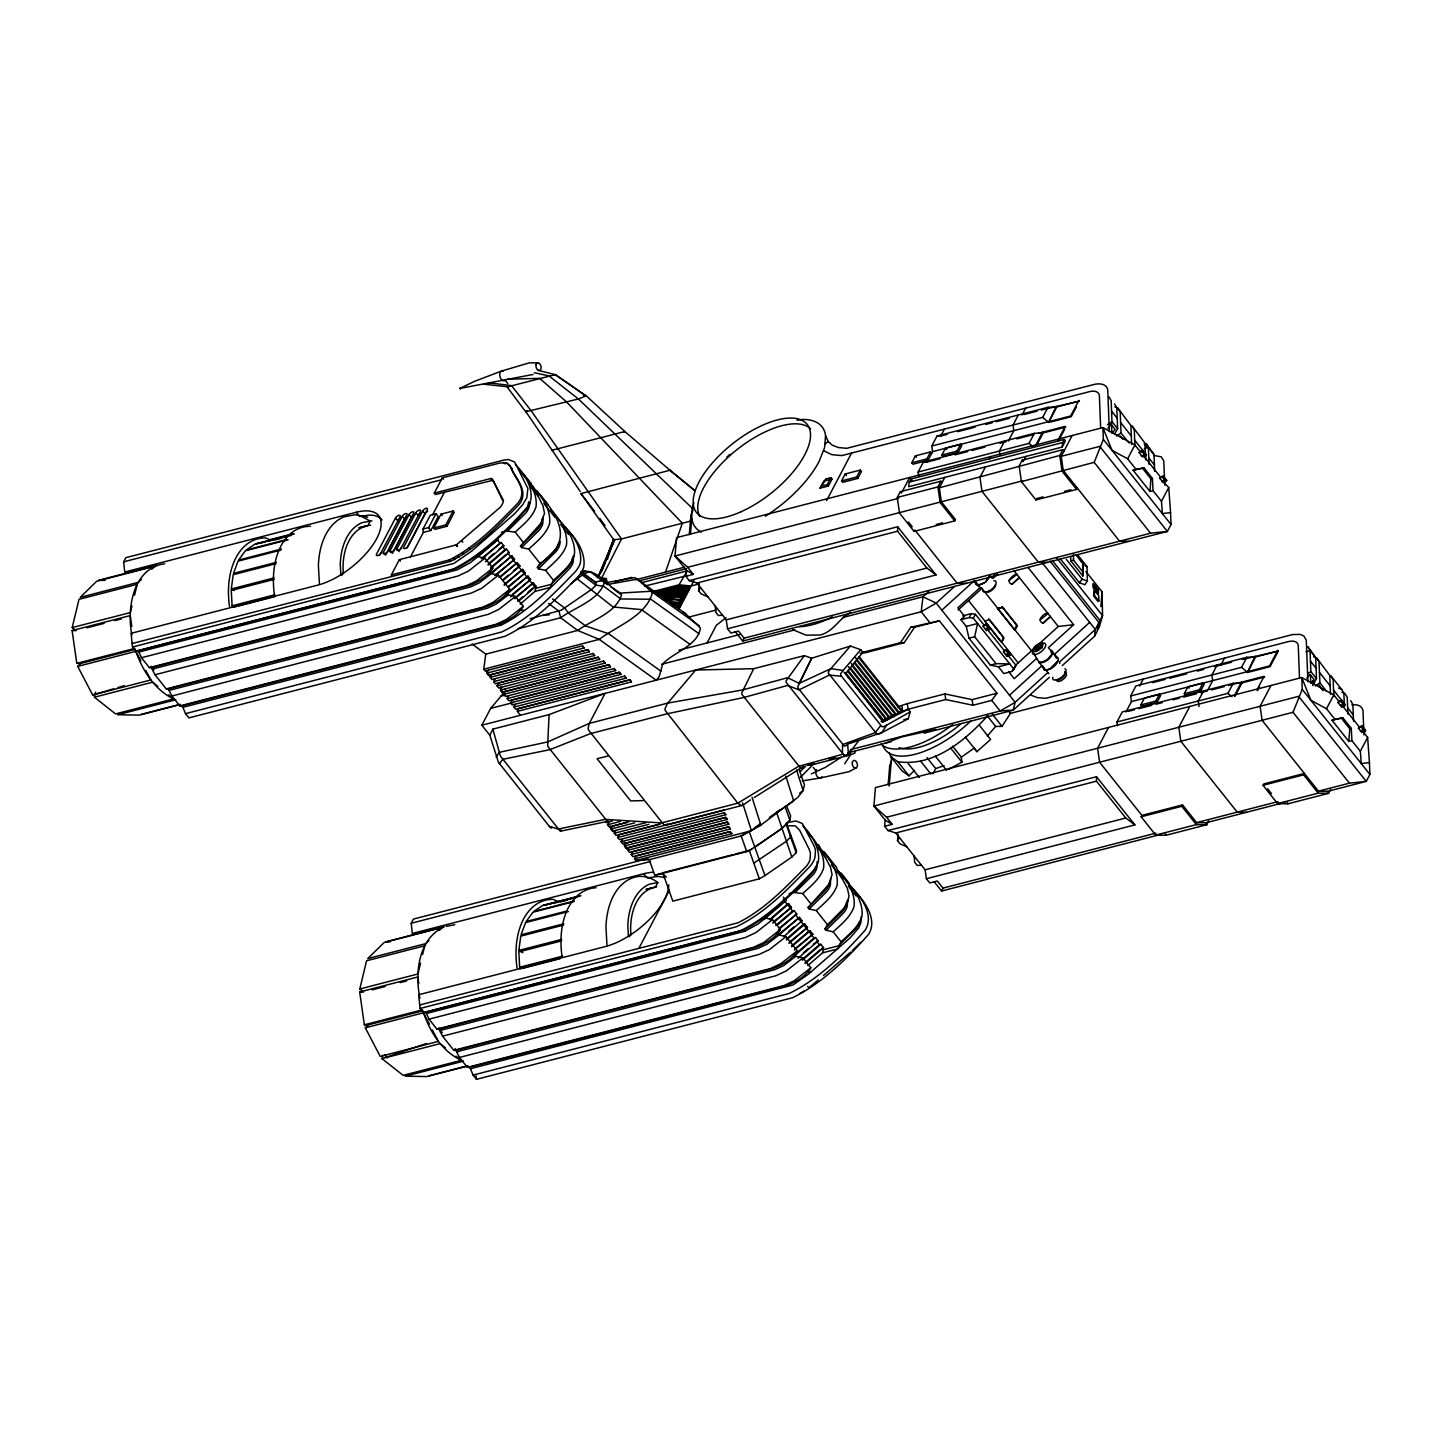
<?xml version="1.0" encoding="UTF-8"?>
<svg xmlns="http://www.w3.org/2000/svg" width="1442" height="1442" viewBox="0 0 1442 1442"><rect width="100%" height="100%" fill="white"/><g stroke="black" fill="none" stroke-linecap="round" stroke-linejoin="round"><path stroke-width="1.5" d="M689.186 580.585L696.919 583.019L726.245 619.862L727.525 628.766L936.002 574.943L926.9 568.058L897.591 531.215L897.663 526.763L689.186 580.585L685.797 576.331L686.302 570.203L675.036 556.035L676.568 537.65L1102.896 427.589L1134.926 444.947L1139.937 451.256L1142.965 450.463L1146.408 454.789L1145.669 456.177L1142.659 456.952L1139.216 452.644L1139.937 451.256M888.056 830.538L895.788 832.971L925.115 869.814L926.395 878.719L1134.872 824.896L1125.769 818.011L1096.461 781.167L1096.533 776.715L888.056 830.538L884.667 826.284L885.172 820.156L873.906 805.988L875.438 787.602L1301.765 677.542L1333.796 694.9L1338.807 701.209L1341.835 700.415L1345.278 704.741L1344.539 706.129L1341.529 706.904L1338.086 702.596L1338.807 701.209M1059.762 663.554L1059.618 661.896L1095.307 629.487L1098.93 622.547L1049.938 560.956M750.471 799.913L742.9 805.231L665.519 825.275A5.263 3.335 75.5 0 1 664.167 825.13L588.552 730.103A5.263 3.335 75.5 0 1 588.192 728.066L589.057 723.902L605.045 693.404L549.078 714.601L547.672 745.406A4.182 1.893 65.9 0 0 548.176 746.956L607.19 821.147A4.182 1.893 65.9 0 0 608.055 821.291L608.236 821.237M1149.995 491.488L1150.914 478.834L1142.461 468.217L1133.088 470.218L1149.995 491.488L1153.023 490.695L1161.477 501.329L1162.36 513.586L1170.562 512.631L1168.759 487.468L1159.566 478.221L1163.315 476.058L1166.758 480.384L1163.009 482.547M1348.865 741.44L1349.784 728.787L1341.33 718.17L1331.957 720.171L1348.865 741.44L1351.893 740.647L1360.347 751.282L1361.23 763.539L1369.431 762.584L1367.629 737.421L1362.6 731.112M1100.895 606.613L1102.03 591.779L1085.898 571.501M689.276 534.73L690.88 515.515L692.935 510.324M690.502 533.882L691.799 518.291M707.914 596.844L701.154 593.87L698.613 590.697L699.172 584.1M796.957 420.253L802.455 419.442A80.824 35.834 -38.5 0 1 825.581 435.808L824.59 447.633L819.11 461.458A80.824 35.834 -38.5 0 1 765.414 516.2M888.146 784.682L889.75 765.468L891.643 760.673M889.191 786.052L891.661 756.419M906.784 846.796L900.024 843.822L897.483 840.632L898.042 834.053M1051.867 653.677L1050.821 651.027L1051.524 650.324L1052.804 651.964C1051.831 658.021 1045.144 663.338 1039.033 662.905L1038.943 661.644L1042.368 662.148L1047.487 659.427L1052.696 653.298M1043.792 669.358L1044.675 669.989C1050.785 670.44 1057.473 665.104 1058.446 659.048L1057.148 657.408M1064.647 671.575A6.038 2.686 -38.5 0 1 1065.241 671.99L1065.422 673.54A6.038 2.686 -38.5 0 1 1060.879 678.749L1059.564 679.452A6.038 2.686 -38.5 0 1 1056.355 679.921M1102.03 591.779L1102.571 615.608L1100.03 620.475L1098.119 629.505L1099.705 620.889M586.029 395.919L555.314 374.614L507.133 386.961L525.699 411.781L578.386 398.965L586.029 395.919L555.368 374.668L537.83 370.233M1062.249 665.609L1094.586 636.228L1095.307 629.487L1042.296 562.867M909.217 482.169L908.712 486.711L1062.141 447.092L1065.422 440.855L1064.286 439.431L910.857 479.05L909.217 482.169L1062.664 442.55L1064.286 439.431M1062.141 447.092L1062.664 442.55M233.946 590.517L231.315 588.967L233.189 574.709L275.999 563.66M520.418 715.25L517.317 711.357L631.47 681.886L629.793 679.759L515.623 709.23L513.947 707.103L626.225 678.119L624.656 676.118L512.252 704.976L510.558 702.849L620.961 674.351L619.267 672.224L508.864 700.722L507.169 698.595L615.698 670.584L614.13 668.583L505.475 696.468L503.781 694.341L610.435 666.817L608.74 664.69L502.104 692.214L500.41 690.105L605.171 663.05L603.603 661.049L498.716 687.978L497.021 685.851L599.908 659.282L598.214 657.155L495.327 683.724L493.633 681.597L594.645 655.515L593.077 653.514L491.956 679.47L490.262 677.343L589.381 651.748L587.687 649.621L488.568 675.216L486.873 673.09L584.1 647.981L582.406 645.854L485.179 670.963L483.773 669.196L485.738 654.163L472.111 644.015M522.833 952.729L518.868 950.404L520.76 936.146L563.57 925.079M1070.667 556.504L1070.775 560.794L1082.834 575.971L1083.158 563.894L1076.147 555.08M528.691 501.762L527.682 506.502M529.827 503.168L529.268 506.304A16.331 7.246 -38.5 0 1 525.627 513.244L508.071 530.548L501.6 532.206M542.228 518.76L541.669 521.896A16.331 7.246 -38.5 0 1 538.046 528.835L520.472 546.139L521.607 547.545L528.691 549.132L539.975 563.317L537.397 567.391L538.515 568.815L545.599 570.401L553.494 580.315L550.069 587.525L534.964 591.436L520.202 604.144M560.271 541.435L559.712 544.571A16.331 7.246 -38.5 0 1 556.089 551.511L538.515 568.815M572.672 557.027L572.132 560.163A16.331 7.246 -38.5 0 1 568.49 567.103L550.934 584.407L535.829 588.3L534.964 591.436M846.706 901.448L846.166 904.603A16.331 7.246 -38.5 0 1 842.525 911.524L824.968 928.828L826.086 930.234L833.17 931.838L841.065 941.752L837.64 948.962L822.535 952.856L807.772 965.581M1098.93 622.547L1097.02 631.578L1094.586 636.228M966.284 626.423L969.006 638.193L990.42 665.122L998.423 666.817L1009.724 663.897L996.08 663.662L974.648 636.733L977.586 623.503L966.284 626.423L960.931 619.681L964.626 616.347L957.848 607.839L980.181 587.543L976.126 584.316M134.629 649.531L80.752 663.446L76.787 663.374L72.1 630.569L76.066 630.623L72.208 627.576L79.004 599.331L137.17 584.316L134.557 595.185M168.426 694.738L173.725 698.901L115.558 713.916L94.415 697.207L95.659 692.034M131.925 606.037L130.357 612.562L72.208 627.576M362.357 991.033L359.779 988.996L366.574 960.769L424.741 945.754L422.632 954.442M382.815 1055.202L381.986 1058.644L403.129 1075.353L461.296 1060.339L455.996 1056.157M420.541 963.13L417.928 973.981L359.779 988.996M548.627 603.513L559.009 611.264L560.65 617.753L577.665 630.442L599.205 639.383L656.2 680.191L659.102 676.839L662.707 663.987C673.756 651.91 697.387 646.34 700.433 628.081L685.545 613.661L634.949 577.611L604.45 582.965M978.884 584.407L978.325 585.146L984.652 582.586M1049.506 669.268L1058.338 660.382M132.502 647.043L453.942 563.407L471.732 551.078L514.542 513.839L522.617 504.754L526.835 497.76L527.88 488.441L514.668 462.017L508.467 459.529L503.853 460.07L125.833 557.675L123.651 561.821L124.715 572.041L356.228 512.27A53.048 23.523 -38.5 0 1 376.777 538.425A53.048 23.523 -38.5 0 1 318.015 585.055L131.078 633.326L132.502 647.043L135.89 651.297L137.783 650.63L138.901 652.036L457.114 569.878L470.507 562.578L477.861 556.576L478.708 553.44M668.709 884.811A53.048 23.523 -38.5 0 1 605.586 946.493L418.649 994.746L420.073 1008.463L423.461 1012.717L425.354 1012.05L426.471 1013.474L744.685 931.316L758.077 923.998L765.414 918.013L766.279 914.877M822.535 952.856L823.382 949.737L822.048 948.043L823.562 947.664L820.877 944.294L819.362 944.69L802.581 959.146M939.391 620.853L914.57 627.27L904.188 642.699L866.588 652.415L862.857 652.361L860.748 649.711L850.419 646.034L811.666 658.237L804.312 655.623L786.124 680.822A3.911 3.028 89.2 0 0 786.142 682.372L844.85 756.149A3.911 3.028 89.2 0 0 846.057 756.131L848.419 754.256L847.644 744.126L881.765 732.662L908.262 718.747L910.226 711.897L908.1 709.23L907.306 703.606L944.925 693.908L972.142 699.64L996.963 693.223L939.391 620.853L910.839 627.216L900.475 642.663L862.857 652.361L845.643 673.612L883.063 722.045L908.1 709.23L945.718 699.532L972.935 705.264L991.736 700.397L996.963 693.223M1099.164 627.522L1102.571 615.608L1056.878 558.18M607.37 559.46L613.589 540.444M665.519 572.077L682.336 523.23L566.634 402.012L539.668 378.345L507.62 379.21M1063.944 451.13L1062.826 449.706L1022.198 460.196L1019.17 465.964L1021.405 481.628L1094.172 462.359L1103.364 439.45L1102.896 427.589L1112.034 450.355L1127.644 458.808L1136.098 469.443L1143.975 467.821L1152.428 478.456L1153.023 490.695M1369.431 762.584L1369.9 774.444L1366.259 781.384L1298.593 696.342L873.906 805.988L886.578 817.235L1293.041 712.294L1302.234 689.402L1301.765 677.542L1310.904 700.307L1326.514 708.761L1334.968 719.396L1342.844 717.774L1351.298 728.408L1351.893 740.647M991.681 577.99L995.124 573.988M816.316 769.577L815.775 771.776A5.047 3.208 75.5 0 0 818.101 777.382A5.047 3.208 75.5 0 0 821.94 776.661M601.44 571.915L613.571 539.146M602.666 569.067L613.697 539.705L580.964 493.579L594.591 511.279M981.84 584.226L985.751 581.829L989.843 575.718M985.751 581.829L990.672 575.34M570.509 584.1L581.541 575.574L581.577 571.699L596.177 583.109L595.366 585.903L591.508 589.472L561.353 610.146L530.043 618.744M733.131 854.601L662.761 872.77L672.801 901.16L759.339 878.809L764.981 875.582L791.838 857.035L796.182 852.691L796.489 850.672L786.449 823.31M598.376 576.692L613.697 539.705L621.502 538.929L690.448 521.139M599.62 574.745L614.634 539.975L597.475 577.647M1083.158 563.894L1082.834 575.971M735.186 631.614L742.702 641.077L744.09 638.157L1150.554 533.216L1167.389 531.431L1171.03 524.491L1170.562 512.631M934.037 881.567L941.572 891.03L942.96 888.11L1155.979 833.115M799.012 683.688L811.666 658.237L797.895 686.392A3.299 2.56 89.2 0 0 798.039 688.014L844.021 745.82A3.299 2.56 89.2 0 0 845.282 745.965L847.103 744.757M551.691 827.131L551.313 828.231L549.618 826.699L498.409 762.259L489.811 735.222L492.84 729.129L549.078 714.601M984.886 621.087L989.374 619.447L1004.047 637.887L1001.811 642.357L1003.253 637.364L988.599 618.942M1001.974 606.794L1016.628 625.233L1014.393 629.703L997.467 608.434L1002.749 607.316L1017.403 625.738L1015.168 630.208M601.512 578.332L621.502 538.929L531.395 411.096L511.55 385.609L488.423 382.779M341.754 575.394L343.358 572.348M379.805 555.008L400.029 516.849A3.028 1.352 -38.5 0 0 398.839 515.353A3.028 1.352 -38.5 0 0 395.487 518.02L376.56 554.07A3.028 1.352 -38.5 0 0 377.732 555.567A3.028 1.352 -38.5 0 0 381.103 552.899M383.356 552.304L402.282 516.254A3.028 1.352 -38.5 0 1 405.635 513.586A3.028 1.352 -38.5 0 1 406.824 515.082L387.898 551.132A3.028 1.352 -38.5 0 1 384.527 553.8A3.028 1.352 -38.5 0 1 383.356 552.304L385.609 555.134L404.535 519.102A3.028 1.352 -38.5 0 1 405.977 517.444M390.151 550.556L409.077 514.506A3.028 1.352 -38.5 0 1 412.448 511.838A3.028 1.352 -38.5 0 1 413.62 513.334L394.693 549.384A3.028 1.352 -38.5 0 1 391.323 552.052A3.028 1.352 -38.5 0 1 390.151 550.556L392.404 553.386L411.33 517.336A3.028 1.352 -38.5 0 1 414.701 514.668M401.489 547.636A3.028 1.352 -38.5 0 1 398.136 550.285A3.028 1.352 -38.5 0 1 396.947 548.789L415.873 512.757A3.028 1.352 -38.5 0 1 419.243 510.089A3.028 1.352 -38.5 0 1 420.415 511.586L400.209 549.744M422.686 510.991L403.76 547.041A3.028 1.352 -38.5 0 0 404.932 548.537A3.028 1.352 -38.5 0 0 408.284 545.869L427.211 509.819A3.028 1.352 -38.5 0 0 426.039 508.323A3.028 1.352 -38.5 0 0 422.686 510.991L424.939 513.821L407.005 547.978M392.458 576.331L391.341 574.907L399.344 559.658L456.357 544.878L500.843 506.755L503.366 501.96L493.182 480.709L503.546 500.626M434.276 493.11L490.821 478.51L492.966 480.276L435.412 494.516L434.276 493.11L442.279 477.861L500.176 462.918L506.629 463.044L510.017 465.928L506.629 463.044M423.353 532.386L422.993 529.07L430.275 515.209L435.935 513.749L438.188 516.578L430.906 530.44L423.353 532.386L410.519 556.846M432.618 514.758L444.478 492.191M422.993 529.07L428.653 527.61L435.935 513.749M433.79 527.988L441.072 514.127L453.112 511.027L454.23 512.433L446.948 526.294L434.925 529.412L433.79 527.988L445.83 524.888L453.112 511.027M486.873 673.09L488.333 670.314M490.262 677.343L491.704 674.568L587.813 649.747L589.381 651.748M493.633 681.597L495.093 678.822M497.021 685.851L498.481 683.075L598.34 657.282M489.811 735.222L481.844 725.218L490.677 708.401L503.781 692.773M500.41 690.105L501.87 687.329M503.781 694.341L505.241 691.583L608.866 664.816L610.435 666.817M507.169 698.595L508.629 695.819M510.558 702.849L512.018 700.073L619.393 672.351L620.961 674.351M513.947 707.103L515.389 704.327M517.317 711.357L518.778 708.581L629.92 679.885L631.47 681.886M653.406 872.284A53.048 23.523 -38.5 0 0 643.799 873.708L412.286 933.479L411.222 923.259L413.403 919.095L648.035 858.531M678.695 602.468L683.003 601.35L674.712 599.728L670.963 600.196L670.242 601.584L682.282 602.738L677.974 603.856M665.195 600.449L676.208 596.916L684.481 598.538L680.191 599.638M662.293 598.827L673.162 596.015L673.883 594.627L685.923 595.798M661.59 596.573L674.622 593.221L675.361 591.833L687.401 592.986M658.724 594.897L676.1 590.409L676.821 589.021L688.879 590.175M655.84 593.239L677.56 587.633L678.281 586.245L690.321 587.417M652.974 591.526L679.038 584.803L687.347 570.852L641.996 582.568M678.677 609.587L693.962 580.477M628.712 821.85L609.227 826.879L607.533 824.752L608.993 821.976M707.103 642.934L716.368 625.269L726.011 617.681M645.908 822.697L612.616 831.133L610.921 829.006L612.381 826.23L627.414 822.355M659.517 824.139L616.004 835.387L614.31 833.26L615.77 830.484M799.391 770.19L804.438 784.881L803.104 790.577L797.949 797.264L760.871 825.094L741.188 835.963L649.242 859.684L636.012 860.532L634.606 858.765L731.833 833.656L730.139 831.529L632.912 856.638L631.217 854.511L730.355 828.916L728.661 826.789L629.523 852.384L627.829 850.257L728.841 824.175L727.147 822.066L626.152 848.13L624.458 846.003L727.345 819.453L725.65 817.326L622.764 843.876L621.069 841.749L725.831 814.712L724.263 812.711L619.375 839.623L617.681 837.496L619.141 834.738L660.166 824.139M621.069 841.749L622.529 838.992M624.458 846.003L625.918 843.228L725.777 817.452L727.345 819.453M627.829 850.257L629.289 847.481L727.273 822.192L728.841 824.175M820.065 488.171L823.706 481.249L826.338 478.852L830.88 477.681L831.998 479.105L828.375 486.026L820.065 488.171L826.338 478.852M631.217 854.511L632.678 851.735L728.787 826.933L730.355 828.916M822.715 485.774L827.239 484.62L830.88 477.681M634.606 858.765L636.066 855.989L730.265 831.673L731.833 833.656M826.59 500.608L851.537 453.076M841.587 480.907L845.228 473.967L860.333 470.074L861.469 471.498L857.828 478.42L842.723 482.331L841.587 480.907L856.692 477.014L860.333 470.074M804.312 655.623L753.697 668.691L741.765 692.971A3.911 2.487 75.5 0 0 741.981 694.485L800.689 768.262A3.911 2.487 75.5 0 0 801.68 768.28L803.428 766.495L754.256 797.534M629.325 936.831L630.929 933.785M606.956 944.762L605.964 926.827A70.73 44.954 75.5 0 1 631.434 878.304C640.572 874.447 650.234 876.628 657.822 882.558L655.425 887.118L646.791 889.335M638.86 948.385L669.43 890.147M911.777 462.792L926.9 458.88L928.017 460.304L912.912 464.198L911.777 462.792L915.418 455.852L930.523 451.959L931.658 453.365M944.798 477.392L939.355 487.793L941.338 501.816L955.433 519.517L954.712 520.904L914.084 531.395L899.52 513.1L897.284 497.436L900.331 491.668L940.941 481.177L942.077 482.583M909.65 477.482L901.448 493.074L900.331 491.668M918.662 475.77L918.121 472.021L923.403 461.981L1034.329 433.339L1043.143 432.942L1065.8 427.084M923.403 461.981L927.116 462.035L932.577 451.634L931.766 446.029L937.048 435.971L1047.974 407.329L1056.788 406.932L1079.445 401.092L1041.25 410.087M926.9 458.88L930.523 451.959M937.048 435.971L940.761 436.043L944.402 429.103M941.896 455.005L945.537 448.083L960.642 444.172L961.76 445.596L958.119 452.536L943.014 456.429L941.896 455.005L957.001 451.112L960.642 444.172M914.084 531.395L914.823 530.007L957.109 583.163L966.392 583.325M940.941 481.177L937.913 486.945L940.148 502.609L954.712 520.904M985.427 466.902L979.965 477.302L981.966 491.325L1038.348 562.182L1047.631 562.344M989.428 459.277L990.888 456.501M1004.641 441L999.36 451.058L999.901 454.789M1018.286 415.008L1013.023 425.048L1013.816 430.653L1008.355 441.054M1021.999 415.062L1025.641 408.122M918.121 472.021L1029.047 443.379L1034.329 433.339M931.766 446.029L1042.692 417.387L1047.974 407.329M1024.235 459.872L1026.055 456.411M1035.41 445.866L1042.566 432.221M1056.788 406.932L1048.586 422.542L1056.211 406.229M1036.996 444.641L1043.143 432.942M979.965 584.893L982.002 583.613M1058.067 440.026L1065.223 426.381L1038.294 433.321M1078.886 400.371L1070.685 415.981L932.577 451.634M1058.626 440.729L1064.773 429.031M1076.363 406.932L1071.244 416.684L1050.659 422.001M960.931 619.681L969.204 617.555L971.241 613.661L975.405 614.292L983.859 624.927L986.869 624.152L983.12 626.315L986.508 630.569L990.257 628.406M998.423 666.817L1003.776 673.54L1012.05 671.413L1013.942 669.214L973.35 618.185L975.405 614.292M898.726 498.283L675.036 556.035L687.708 567.283L1022.594 480.835L1021.405 481.628L1035.969 499.941L1036.69 498.553L1043.107 496.895M1062.826 449.706L1059.78 455.474L1062.015 471.137L1076.579 489.451L1077.318 488.063M1072.145 435.52L1061.222 456.321L1063.223 470.344L1119.605 541.219L1128.888 541.363M983.12 626.315L983.859 624.927M987.446 624.855L989.699 627.685L985.535 628.766M986.508 630.569L987.229 629.181L1004.155 650.432L1007.183 649.657L1010.554 653.911L1009.833 655.299L1006.804 656.074L1003.434 651.82L1004.155 650.432M932.992 773.795L935.714 768.604L944.041 765.63M1003.434 651.82L1007.183 649.657M1006.804 656.074L1007.543 654.686L1015.997 665.321L1013.942 669.214M1012.05 671.413L1015.997 665.321M1127.644 458.808L1134.926 444.947M1139.216 452.644L1142.965 450.463M1047.631 669.935L1049.668 668.655M1159.566 478.221L1163.315 476.058M1161.477 501.329L1168.759 487.468M1108.519 727.435L1097.596 748.236L1099.597 762.241L1141.884 815.397L1182.512 804.906L1196.608 822.625L1196.337 824.608L1155.709 835.098L1141.145 816.785L1141.884 815.397M1117.514 725.723L1116.991 721.973L1122.273 711.933L1233.198 683.292L1242.013 682.895L1264.67 677.037M1125.986 711.987L1131.429 701.587L1130.636 695.981L1135.917 685.923L1246.843 657.282L1255.658 656.885L1278.315 651.045L1242.265 659.499M1139.631 685.995L1143.272 679.056M1140.766 704.958L1144.407 698.036L1159.512 694.125L1160.63 695.549L1156.989 702.488L1141.884 706.382L1140.766 704.958L1155.871 701.064L1159.512 694.125M1184.297 693.728L1187.938 686.789L1203.043 682.895L1204.178 684.301L1200.537 691.241L1185.432 695.134L1184.297 693.728L1199.402 689.817L1203.043 682.895M1189.758 706.454L1178.835 727.255L1180.836 741.278L1237.218 812.134L1246.501 812.297M1208.144 689.276L1212.686 680.606L1211.893 675L1217.156 664.96L1220.869 665.014L1224.51 658.075M1116.991 721.973L1227.917 693.332L1233.198 683.292M1130.636 695.981L1241.562 667.34L1246.843 657.282M1234.28 695.819L1241.436 682.174M1278.315 651.045L1270.114 666.637L1247.456 672.495L1255.081 656.182M1234.839 696.54L1242.013 682.895M1247.456 672.495L1255.658 656.885M1141.145 816.785L1181.773 806.294L1182.512 804.906M1256.937 689.979L1264.093 676.334L1228.602 685.491M1131.429 701.587L1269.555 665.934L1277.756 650.324M1257.496 690.682L1259.551 686.789M1271.015 685.473L1260.092 706.274L1262.092 720.297L1318.475 791.171L1318.204 793.136L1277.594 803.627L1263.03 785.313L1263.751 783.943L1304.379 773.453L1303.64 774.841L1263.03 785.313M1208.72 820.931L1206.702 824.77L1166.073 835.26L1155.709 835.098M1326.514 708.761L1333.796 694.9M1338.086 702.596L1341.835 700.415M1341.529 706.904L1342.25 705.535L1359.175 726.786L1362.185 726.011L1365.628 730.337L1364.907 731.725L1361.879 732.5L1358.436 728.174L1359.175 726.786M1358.436 728.174L1362.185 726.011M1330.606 789.459L1328.569 793.316L1287.958 803.807L1277.594 803.627L1277.846 801.644L1196.608 822.625L1205.872 822.787L1284.984 802.365M1360.347 751.282L1367.629 737.421M1114.774 433.898L1117.622 428.707L1116.793 407.744L1114.576 403.976M1312.689 685.581L1316.492 678.659L1315.663 657.696L1307.822 646.845L1315.663 657.696M138.901 652.036L141.46 657.732L149.355 667.646L151.32 667.628L469.515 585.47C478.438 581.901 487.793 576.53 492.822 568.076L484.927 558.162L477.861 556.576M520.472 546.139L541.056 523.14L544.517 513.226L542.985 505.854L533.342 486.585L528.367 481.664M151.32 667.628L154.997 674.748L166.263 688.915L168.227 688.897L486.423 606.74C495.345 603.171 504.7 597.781 509.747 589.345L498.463 575.178L491.38 573.592L490.262 572.168M168.227 688.897L171.904 695.999L179.799 705.931L181.764 705.895L499.959 623.755C508.882 620.168 518.237 614.797 523.284 606.361L515.389 596.429L508.305 594.843L507.169 593.419M426.471 1013.474L429.031 1019.17L436.926 1029.083L438.873 1029.065L757.086 946.907C766.008 943.338 775.363 937.949 780.392 929.513L772.497 919.599L765.414 918.013M824.968 928.828L827.528 924.737L816.262 910.569L809.178 908.983L808.043 907.559L828.627 884.577L832.088 874.663L830.538 867.291L818.641 844.868M438.873 1029.065L442.568 1036.167L453.833 1050.353L455.798 1050.317L773.993 968.177C782.916 964.59 792.271 959.218 797.318 950.783L786.034 936.597L778.95 935.011L777.833 933.605M455.798 1050.317L459.475 1057.437L467.37 1067.35L469.335 1067.332L787.53 985.174C796.453 981.605 805.808 976.234 810.837 967.78L802.942 957.867L795.876 956.28L794.74 954.856M786.719 806.402L790.631 815.884L789.837 820.156L781.798 828.645L750.543 849.807M496.192 757.122L499.274 752.309L547.726 741.927L589.309 723.379L667.736 703.083L742.54 689.961L787.53 677.722L799.265 683.328L830.862 668.673L850.419 646.034M698.613 590.697L700.578 587.633M897.483 840.632L899.447 837.586M987.283 736.069L995.683 726.462L1002.028 726.371L1010.427 713.357L1288.932 641.456A22.495 9.968 -38.5 0 1 1298.251 645.439L1299.512 677.92M910.226 711.897L886.614 725.182L881.765 732.662L878.43 734.248A3.479 3.118 -38.1 0 1 876.826 734.014L828.411 673.162A3.479 3.118 -38.1 0 1 828.537 671.557L830.862 668.673L843.065 670.458L860.748 649.711M844.67 763.809L850.546 754.869L855.016 752.958L854.8 751.516M1077.769 555.026L1086.998 566.616L1087.34 581.054L1084.889 584.731L1079.409 582.766L1060.321 558.793M527.88 506.466C506.557 530.584 481.033 555.693 451.905 569.698L77.742 666.384L92.648 694.99L150.815 679.975L145.84 670.44M1079.409 582.766L1082.113 579.179L1087.34 581.054M858.747 740.665L848.419 754.256L844.147 755.428M499.437 763.629L502.735 759.321L549.835 749.678L590.499 733.617L666.781 713.88L743.621 697.531L787.62 685.437L799.03 689.889L829.348 675.09L841.497 676.28L881.873 726.552A3.046 2.722 -43.5 0 0 883.261 726.822L886.614 725.182M880.683 725.542L875.168 732.68L842.561 744.595L842.434 754.328L798.417 766.423L737.817 803.158L661.536 822.913L605.298 819.38L558.198 829.042L549.348 826.374M667.394 823.941L665.519 825.275M850.582 612.453C839.028 618.456 833.656 631.578 820.264 634.985L806.096 635.183L792.703 629.613M889.317 752.85L890.886 756.798L897.789 761.682C933.425 767.09 965.581 740.449 987.896 715.466M1107.871 428.148L1111.151 424.471L1115.171 429.518L1111.872 433.195L1111.458 422.488M1306.74 678.101L1310.021 674.423L1314.041 679.47L1310.742 683.148L1310.418 674.586M860.856 942.257L852.222 950.638M800.418 777.31L813.054 764.548L850.546 754.869L850.023 750.759M890.886 756.798L902.151 770.965L909.055 775.85L914.607 770.28M141.388 579.396L138.396 582.316L80.247 597.33L96.704 581.252L154.871 566.237L151.879 569.157M77.742 666.384L80.752 663.446M428.869 940.653L425.877 943.573L367.71 958.588L384.185 942.491L442.352 927.476L439.341 930.414M432.402 1029.967L438.368 1041.394L380.219 1056.409L365.313 1027.822L368.323 1024.865L422.164 1010.968M800.004 771.704L806.006 765.918M928.828 591.472L922.97 596.79L842.651 617.537M954.189 586.75L936.2 603.098L921.222 611.768L481.844 725.218M941.824 610.182L974.558 580.459L977.37 583.992M958.137 609.984L981.912 588.39L1031.517 650.757M992.907 578.404L997.63 574.114M1008.733 580.513C1030.399 565.588 1000.424 579.792 1011.942 584.316L1019.35 577.575L1011.942 584.316M1040.133 619.754C1060.933 604.883 1031.481 617.897 1042.945 623.286L1050.371 616.545L1042.945 623.286M1015.186 665.609L1058.266 626.477L1073.641 624.728L1028.002 567.373M1033.77 653.37L1036.582 658.417L1014.231 678.695L1008.823 671.9M1056.463 658.111L1057.545 657.678L1048.334 647.728L1073.641 624.728M1009.49 695.224L1042.206 665.501L1045.035 669.034L1044.296 669.719L1036.582 658.417M1053.976 654.812L1089.665 622.385M1045.973 670.224L1047.847 672.585L1015.132 702.308L1000.171 710.996L850.528 749.624M1049.343 677.325L1013.185 710.185L924.142 733.167M1057.545 657.678L1056.788 658.363L1054.913 655.984M965.383 737.114L976.919 751.661L990.6 739.44L979.334 725.272M391.341 574.907L449.219 559.965C475.734 546.878 497.202 524.329 517.732 503.312A16.331 7.246 -38.5 0 0 521.373 496.39C524.023 485.63 513.911 476.887 510.901 467.334C514.884 476.96 524.96 486.549 522.509 497.814A16.331 7.246 -38.5 0 1 518.868 504.736C498.319 525.753 476.869 548.302 450.337 561.389L132.141 643.529M478.51 555.404L498.499 539.092L478.347 556.45M481.195 558.757L501.167 542.462L503.853 545.833L485.377 561.749M482.709 558.378L501.167 542.462M484.927 558.162L468.362 571.14L457.889 576.043L141.46 657.732M504.952 530.836L515.154 532.134C523.049 524.78 532.44 517.552 535.991 506.971C537.776 494.155 529.394 480.168 520.472 471.732M488.91 557.784L493.939 553.458M498.986 549.114L503.853 545.833M488.225 564.056L505.024 549.582L506.539 549.204L509.206 552.556L490.749 568.472M488.063 565.102L506.539 549.204M490.911 567.409L506.016 554.395M492.822 568.076L476.257 581.072L465.766 585.957L149.355 667.646M490.226 573.682L511.892 555.927L514.56 559.298L496.102 575.214M491.38 573.592L479.285 582.874L470.651 586.894L152.437 669.052M491.74 573.285L511.892 555.927M521.607 547.545L539.164 530.259A16.331 7.246 -38.5 0 0 542.805 523.32L543.165 517.155M494.588 575.592L514.56 559.298M498.463 575.178L481.898 588.156L471.408 593.041L154.997 674.748M528.691 549.132C536.568 541.795 545.977 534.549 549.51 523.969C551.313 511.171 542.931 497.166 534.009 488.748M498.95 577.521L517.245 562.668L519.931 566.021L503.132 580.495M500.446 577.124L517.245 562.668M503.294 579.432L508.341 575.106M513.37 570.762L519.931 566.021M504.303 584.244L522.599 569.392L525.285 572.762L508.485 587.218M504.141 585.308L522.599 569.392M508.665 586.173L525.285 572.762M509.747 589.345L493.164 602.323L482.691 607.226L166.263 688.915M539.975 563.317C576.133 541.038 557.73 513.496 534.459 489.036M506.304 593.87L527.952 576.133L530.638 579.486L510.486 596.844M537.397 567.391L554.954 550.087A16.331 7.246 -38.5 0 0 558.595 543.165M506.124 594.933L527.952 576.133M508.305 594.843L496.21 604.126L487.558 608.163L169.363 690.303M512.343 594.356L530.638 579.486M515.389 596.429L498.806 609.407L488.333 614.31L171.904 695.999M545.599 570.401C553.494 563.065 562.885 555.819 566.436 545.238C568.238 532.422 559.838 518.435 550.916 509.999M515.01 597.709L533.306 582.856L535.991 586.227L519.21 600.683M514.848 598.772L533.306 582.856M517.696 601.08L522.725 596.736M527.772 592.41L532.801 588.066M523.284 606.361L506.701 619.339L496.228 624.224L179.799 705.931M553.494 580.315C561.389 572.979 570.78 565.733 574.331 555.152C576.133 542.354 567.733 528.349 558.811 519.931M764.404 918.284L767.757 915.382M772.804 911.056L779.509 905.27M764.242 919.329L786.07 900.529L783.385 897.158M770.443 918.752L787.224 904.296L788.738 903.9L791.424 907.27L772.948 923.168M770.28 919.816L788.738 903.9M772.497 919.599L755.932 932.577L745.442 937.48L429.031 1019.17M792.523 892.274L802.725 893.553C810.62 886.217 820.011 878.971 823.544 868.408C825.347 855.593 816.965 841.587 808.043 833.17M773.128 922.123L791.424 907.27M775.796 925.476L792.595 911.02L794.091 910.623L796.777 913.994L778.301 929.91M777.31 925.097L794.091 910.623M780.158 927.404L796.777 913.994M780.392 929.513L763.827 942.491L753.337 947.394L436.926 1029.083M808.043 907.559L825.599 890.273A16.331 7.246 -38.5 0 0 829.24 883.333M777.797 935.101L799.463 917.364L802.131 920.735L783.673 936.633M778.95 935.011L766.856 944.294L758.204 948.331L440.008 1030.489M779.311 934.722L799.463 917.364M809.178 908.983L826.735 891.679A16.331 7.246 -38.5 0 0 830.376 884.757L830.736 878.575M788.864 931.244L793.911 926.9M786.034 936.597L769.451 949.575L758.979 954.478L442.568 1036.167M816.262 910.569C824.139 903.233 833.53 895.987 837.081 885.406C838.883 872.608 830.484 858.603 821.561 850.185M786.503 938.958L803.302 924.484L804.816 924.088L807.484 927.458L789.026 943.374M786.341 940.004L804.816 924.088M789.189 942.311L807.484 927.458M791.874 945.682L808.656 931.226L810.17 930.829L812.855 934.2L794.38 950.098M791.694 946.745L810.17 930.829M794.542 949.052L812.855 934.2M797.318 950.783L780.735 963.761L770.262 968.663L453.833 1050.353M827.528 924.737L843.552 908.55L847.824 901.502L848.996 895.933L847.463 888.542L835.549 866.119M795.551 953.865L814.009 937.949L815.523 937.552L818.209 940.923L798.057 958.281M793.695 956.37L815.523 937.552M795.876 956.28L783.763 965.563L775.129 969.583L456.916 1051.741M826.086 930.234L843.642 912.948A16.331 7.246 -38.5 0 0 847.283 906.009L847.662 899.844M803.266 952.892L808.295 948.548M813.342 944.204L818.209 940.923M802.942 957.867L786.377 970.845L775.904 975.747L459.475 1057.437M833.17 931.838C841.065 924.484 850.456 917.256 854.006 906.676C855.791 893.86 847.409 879.854 838.487 871.437M802.419 960.21L820.877 944.294M805.267 962.517L820.372 949.503M805.087 963.562L823.562 947.664M810.837 967.78L794.272 980.758L783.781 985.661L467.37 1067.35M841.065 941.752C848.959 934.416 858.351 927.17 861.901 916.589C863.686 903.792 855.304 889.786 846.382 881.368M818.299 979.947L808.818 987.788L807.7 986.364M823.418 975.549L850.654 952.081M843.065 670.458L840.794 673.45A3.046 2.722 -43.5 0 0 840.776 674.892L841.497 676.28M780.158 809.629L769.307 817.542M600.359 580.243L603.783 578.08L606.361 578.602L607.226 583.902M824.878 444.082L828.213 441.504L825.581 435.808M799.679 793.118L803.104 790.577L796.543 769.902M602.341 581.126L605.55 580.135L605.892 583.307M948.548 769.325L961.922 762.205L961.309 757.176L974.161 748.146L976.919 751.661M754.653 827.672L760.15 823.869M1107.438 424.687L1111.98 421.623L1111.169 400.66L1108.952 396.892M1116.468 436.025L1121.011 432.96L1120.182 411.997L1117.965 408.23L1114.828 406.878M1307.822 673.612L1310.85 671.575L1310.039 650.612L1305.929 651.892M1315.338 685.977L1319.881 682.913L1319.051 661.95L1316.834 658.183L1313.698 656.831M537.992 362.861L529.358 362.843L501.528 371.063L474.454 381.355L459.818 388.457L533.071 374.469M460.413 389.052L460.142 387.844M505.313 380.183L504.592 380.652A5.047 3.208 75.5 0 1 499.779 375.803A5.047 3.208 75.5 0 1 503.222 371.081M841.173 757.284L825.509 767.27L811.377 773.885M583.541 395.631L586.047 395.631L624.873 431.519L669.935 470.236L580.964 493.579M1093.397 585.722L1094.244 585.236L1098.606 590.733L1097.831 593.671L1093.469 588.192L1093.36 583.595L1097.723 589.075L1097.777 591.22L1097.723 589.075M1093.469 588.192L1093.36 583.595M1094.352 590.157L1093.649 595.979L1098.011 601.458L1098.84 600.99L1098.732 595.654L1094.352 590.157L1094.478 595.492L1098.84 600.99M492.84 729.129L500.176 755.284A4.182 0.973 58.3 0 0 500.915 756.708L559.947 830.88A4.182 0.973 58.3 0 0 560.541 831.169L560.902 829.763M799.787 993.448L804.077 991.069M527.105 410.591L525.735 411.493L580.225 491.47M884.883 743.315L901.412 736.988L935.804 729.364M856.025 767.955L849.086 771.65L820.66 777.923M882.756 720.513L881.206 721.324L893.391 716.313L851.14 663.212M885.839 718.855L884.307 719.684L893.391 716.313M882.107 721.829L887.19 719.594L848.13 670.494M885.208 720.171L890.291 717.954L850.221 667.61M890.489 716.404L908.1 709.23M891.39 716.89L896.491 714.673L854.782 662.257M894.491 715.25L899.574 713.015L855.557 657.696M555.368 374.668L553.494 375.335M884.865 720.315L887.443 719.071M890.759 717.503L892.616 716.62L851.934 665.591M751.643 849.32L746.722 851.609L654.794 875.348L649.242 859.684M753.805 863.163L786.287 841.371L790.649 837.027L790.198 833.927M759.339 878.809L749.299 850.419L746.722 851.609L741.188 835.963L760.871 825.094L752.039 797.264M897.735 706.832L907.306 703.606M887.389 718.044L899.574 713.015M887.623 718.17L896.491 714.673M881.495 721.649L890.291 717.954M882.288 721.541L887.19 719.594M181.764 705.895L182.882 707.319L501.095 625.161C527.61 612.093 549.078 589.526 569.608 568.527A16.331 7.246 -38.5 0 0 573.249 561.587L573.61 555.422M425.354 1012.05L743.549 929.91C770.082 916.824 791.532 894.274 812.08 873.257A16.331 7.246 -38.5 0 0 815.703 866.318M1002.749 607.316L997.467 608.434M581.234 572.113C597.06 566.922 609.299 588.444 621.574 594.717C616.203 613.012 592.193 619.862 577.665 630.442L485.738 654.163M426.526 1043.503L381.986 1058.644L440.134 1043.629L445.434 1047.793M623.971 431.861L624.873 431.519L551.565 450.355M654.794 875.348L660.76 873.419M1144.281 448.714L1148.373 447.435L1154.015 454.518L1154.663 471.282M92.648 694.99L113.738 688.789M117.956 687.546L124.282 685.689M981.569 587.777L980.181 587.543M807.718 765.341L814.153 763.593M829.15 759.501L835.567 757.753M123.651 561.821L441.288 479.825M156.655 565.282L98.489 580.297L105.014 580.405M293.267 533.648L269.726 539.723L265.544 537.92A70.73 44.954 75.5 0 0 229.512 606.541M294.24 533.919L255.721 543.868L265.598 542.012M291.176 534.856L254.783 544.247L246.149 550.015L286.814 539.524M267.743 541.453L291.284 535.379M275.188 539.813L281.623 538.154M288.166 539.741L245.374 550.79L238.579 560.091L281.37 549.042M358.986 527.646L364.934 526.222M359.22 527.916L367.854 525.681L370.252 521.121L361.329 516.272M280.811 550.123L238.002 561.172L233.514 573.375L276.323 562.326M231.315 588.967L274.106 577.918M72.1 630.569L130.249 615.554L131.817 626.477M86.862 627.847L104.13 623.377M114.909 620.601L121.38 618.924M274.052 579.414L231.261 590.463L232.108 605.802L236.127 606.649L232.324 607.37M232.108 605.802L274.917 594.753M238.254 606.091L274.647 596.7M940.761 436.043L947.178 434.384M957.867 431.627L974.972 427.211M985.661 424.453L992.078 422.794M996.35 421.677L1009.184 418.378M1024.144 414.503L1036.978 411.204M76.787 663.374L134.935 648.359M509.206 552.556L507.692 552.953L535.829 588.3M137.783 650.63L455.978 568.472C482.98 554.828 505.619 532.278 525.861 509.981C538.172 495.633 526.474 475.283 515.353 464.504M825.779 480.709L831.998 479.105M927.116 462.035L939.932 458.718M954.91 454.861L967.726 451.544M972.016 450.445L984.832 447.128M999.811 443.271L1006.228 441.613M1016.916 438.855L1034.022 434.439M94.415 697.207L152.582 682.192L157.863 686.374M581.072 571.807L585.344 570.708M534.477 586.624L535.991 586.227M897.284 497.436L937.913 486.945L939.355 487.793L1059.78 455.474L1061.222 456.321L1099.723 446.389L1167.389 531.431L742.702 641.077M602.54 580.928L605.568 580.171M614.508 581.811L631.776 577.359M635.832 579.738L684.608 567.139M175.816 699.749L117.667 714.763L139.387 715.124L180.304 704.561M639.13 580.91L686.644 568.635M1139.252 452.283L1143.524 451.184M1141.163 455.888L1145.471 454.771M141.244 714.349L180.016 704.345M644.556 586.119L687.419 575.556M685.797 576.331L693.35 574.385L687.708 567.283M654.398 592.41L678.281 586.245M182.882 707.319L185.513 713.646L501.528 632.065C530.422 618.456 553.584 594.122 575.628 571.374A21.504 9.535 -38.5 0 0 580.477 562.146C582.207 549.33 573.898 535.306 564.976 526.871M517.894 628.784L560.65 617.753C575.178 607.172 599.187 600.323 604.558 582.027L603.405 580.369L595.42 582.027L582.676 573.7L590.373 571.843L607.388 584.533L637.31 579.143L651.081 591.256L699.316 625.774M696.919 583.019L897.591 531.215M1133.088 470.218L1136.098 469.443M1142.461 468.217L1143.975 467.821M657.282 594.068L676.821 589.021M684.626 587.633L699.28 583.848M657.985 596.321L675.361 591.833M936.2 524.491L942.617 522.833M1064.484 491.38L1070.901 489.721M685.292 589.904L689.6 588.787L677.56 587.633M1035.969 499.941L1076.579 489.451M663.014 597.439L673.883 594.627M683.85 592.68L688.14 591.562L676.1 590.409M663.753 599.62L672.441 597.367M682.372 595.492L686.662 594.374L674.622 593.221M666.619 601.314L670.963 600.196M680.894 598.286L685.202 597.186L673.162 596.015M1150.914 478.834L1152.428 478.456M679.452 601.026L683.76 599.926L671.72 598.754M676.532 606.577L680.84 605.478L672.549 603.856M1161.513 481.484L1165.839 480.366M1163.73 481.159L1166.758 480.384M483.773 669.196L599.205 639.383C617.068 625.9 645.421 616.347 652.199 593.545L651.081 591.256L620.42 593.059L611.12 586.966M688.195 617.266L716.115 610.056M726.245 619.862L926.9 568.058M500.933 696.162L505.277 695.044M678.876 650.216L739.782 634.498M490.677 708.401L513.19 702.578M661.68 664.257L794.668 629.92M962.787 615.842L971.241 613.661M969.006 638.193L974.648 636.733M1005.831 654.271L1009.995 653.208M990.42 665.122L996.08 663.662M898.528 712.456L902.674 711.375L901.881 705.751M847.824 752.868L891.426 741.621M605.856 822.625L612.327 820.949M1152.464 682.679L1165.28 679.362M1169.552 678.263L1186.658 673.847M1197.365 671.089L1203.764 669.43M1214.452 666.673L1231.558 662.257M607.533 824.752L620.493 821.399M610.921 829.006L634.732 822.859M614.31 833.26L649.026 824.283M617.681 837.496L724.335 809.971M1128.113 711.429L1134.53 709.77M1138.801 708.671L1151.635 705.354M1155.907 704.255L1162.324 702.596M1173.013 699.839L1179.43 698.18M1183.702 697.081L1196.536 693.764M1200.807 692.665L1207.224 691.006L1203.511 690.952L1198.23 700.992L1199.041 706.616M1211.496 689.907L1224.33 686.59M636.012 860.532L751.444 830.736L742.612 802.942M787.062 822.625L796.038 820.967L802.221 823.454L814.081 845.805L815.451 849.861L815.036 856.963A21.504 9.535 -38.5 0 1 810.188 866.191C788.161 888.939 764.981 913.273 736.087 926.882L420.073 1008.463M411.222 923.259L650.63 861.451M735.15 854.079L749.299 850.419M579.666 895.897L543.292 905.288L551.205 903.81M580.874 895.734L542.354 905.684L533.72 911.452L574.385 900.962M553.169 903.431L576.71 897.357M560.614 901.791L567.048 900.132M573.61 901.719L532.945 912.209L526.15 921.51L566.814 911.02M1340.429 705.138L1344.701 704.038M884.667 826.284L892.219 824.337L886.578 817.235M646.016 889.335L652.487 887.659M568.382 911.56L525.573 922.61L521.085 934.795L563.876 923.745M895.788 832.971L1096.461 781.167M1331.957 720.171L1334.968 719.396M1341.33 718.17L1342.844 717.774M1349.784 728.787L1351.298 728.408M1360.779 730.733L1365.069 729.616M1360.383 731.418L1364.709 730.319M518.868 950.404L561.677 939.355M368.323 1024.865L364.339 1024.811L359.671 991.988L417.82 976.973L418.757 983.534M372.252 989.843L385.158 986.508M400.227 982.615L406.698 980.939M561.623 940.851L518.832 951.9L519.679 967.24L523.698 968.087L560.073 958.696M789.171 893.643L795.642 891.967L813.198 874.681A16.331 7.246 -38.5 0 0 816.839 867.742L817.199 861.577M519.679 967.24L562.47 956.19M784.556 900.926L786.07 900.529M925.115 869.814L1125.769 818.011M419.712 1004.966L737.907 922.808C764.44 909.74 785.89 887.172 806.438 866.173A16.331 7.246 -38.5 0 0 810.08 859.234L810.44 853.069L809.16 849.284L799.607 830.177L795.335 825.887L788.864 825.761M364.339 1024.811L422.506 1009.797C429.247 1030.904 442.081 1052.426 463.387 1061.186L405.238 1076.201L426.94 1076.561L467.875 1065.98M365.313 1027.822L739.476 931.135C768.37 917.527 791.532 893.193 813.576 870.445A21.504 9.535 -38.5 0 0 818.425 861.216C820.156 848.401 811.846 834.377 802.924 825.942M800.616 921.114L802.131 920.735M1349.424 783.168L1318.475 791.171L1327.758 791.316L1366.259 781.384L1349.424 783.168L1293.041 712.294M941.572 891.03L1160.918 834.395M823.382 949.737L838.487 945.826L856.061 928.54A16.331 7.246 -38.5 0 0 859.684 921.6M428.815 1075.786L467.587 1065.782M469.335 1067.332L470.452 1068.756L793.028 984.958L808.133 974.377L850.167 937.841L858.549 928.107L860.82 923.024L861.18 916.86M470.452 1068.756L473.084 1075.083L789.098 993.502C818.227 979.497 843.732 954.37 865.074 930.252C874.231 916.319 862.388 898.204 852.546 888.308M473.084 1075.083L476.455 1079.337L792.469 997.756C821.598 983.75 847.121 958.624 868.463 934.506C877.619 920.573 865.759 902.458 855.917 892.562M608.254 755.932L597.114 758.726L630.695 800.923L643.781 800.58M1070.775 560.794L1073.551 560.181L1083.357 572.51M560.65 831.151L608.055 821.291M903.882 719.648L908.262 718.747M371.946 520.814L362.068 522.653A60.528 38.483 75.5 0 0 340.258 564.201L340.889 575.448M164.676 563.768C132.664 568.058 126.626 609.029 131.907 635.165M370.63 525.158C348.297 527.502 341.267 554.701 343.43 573.7M657.822 882.558L649.639 884.09A60.528 38.483 75.5 0 0 627.829 925.62L628.424 936.417M446.227 926.341L454.771 924.737M656.651 886.884C635.327 890.255 629.018 916.571 630.983 935.029M519.895 968.79L523.698 968.087M508.395 386.871L483.521 384.167M802.167 780.951L819.831 778.067M742.45 805.357L742.017 805.429A5.335 4.362 -84 0 1 740.701 805.321L737.817 803.158L665.104 710.293A5.335 4.362 -84 0 1 665.05 708.689L667.267 703.66L695.693 670.007L753.697 668.691M860.171 653.334L866.588 652.415M679.038 584.803L691.078 585.957M669.521 602.918L681.579 604.09M520.706 610.435L523.825 610.146M542.841 615.428L549.294 614.833M808.277 971.872L811.395 971.566M668.854 470.182L669.935 470.236M722.568 615.265L718.35 615.5L715.809 612.309L715.25 606.055M921.438 865.218L917.22 865.452L914.679 862.262L914.12 856.007M810.368 765.035L808.331 765.017M1153.672 455.402L1161.351 456.862L1163.784 461.007L1164.739 485.197M910.839 627.216L914.57 627.27M900.475 642.663L904.188 642.699M390.403 941.806L386.059 941.734L444.208 926.719C418.18 938.76 414.791 973.152 419.856 998.224M359.671 991.988L363.636 992.06M690.88 515.515L691.836 515.569M671.846 605.225L680.119 606.848M969.204 617.555L973.35 618.185M492.335 479.844L491.235 478.456M367.638 517.263L355.417 514.704L343.863 516.867A70.73 44.954 75.5 0 0 318.394 565.408L319.385 583.343M534.369 372.721L549.042 375.929L578.386 398.965L693.079 509.008M675.289 607.028L679.398 608.218M754.941 847.193L782.177 828.141L788.558 822.174L789.837 820.156L784.989 806.457M1031.192 695.26L1037.213 697.567L1045.576 698.343L1292.555 634.57L1300.197 634.39L1303.82 635.94L1306.272 640.104L1307.912 681.868M1338.5 688.014L1341.637 689.366L1343.854 693.133L1344.268 703.606L1333.562 690.141M1341.889 692.268L1345.025 693.62L1347.243 697.387L1347.909 714.15M1084.889 565.625L1086.998 566.616M174.77 699.532C154.582 690.267 142.307 670.206 135.296 649.909M686.302 570.203L693.35 574.385M885.172 820.156L892.219 824.337M683.166 612.147L685.545 613.661M568.346 531.125C577.269 539.56 585.596 553.584 583.848 566.4A21.504 9.535 -38.5 0 1 578.999 575.628C556.972 598.376 533.792 622.71 504.916 636.319L188.884 717.9L185.513 713.646M1048.857 673.63L1047.847 672.585M699.1 633.777L650.865 599.241L620.781 598.971L603.747 586.281L595.852 585.128L582.027 574.817M689.691 644.141L641.456 609.606L613.12 606.974L577.665 579.161M660.941 671.197L608.632 633.741L585.65 625.936L568.635 613.247L564.651 608.019L552.538 598.989M695.188 490.785L669.737 470.11L695.35 491.127M1042.692 417.387L1048.028 421.821M1029.047 443.379L1033.049 446.714M1241.562 667.34L1246.897 671.774M1227.917 693.332L1231.919 696.666M828.213 441.504L832.376 445.254L838.397 447.543L846.742 448.318L1094.658 384.311A32.319 14.33 -38.5 0 1 1107.744 389.917L1109.367 431.717M823.4 450.625L831.872 454.681L841.768 455.6L1090.062 391.503A22.495 9.968 -38.5 0 1 1099.381 395.487L1100.643 427.968M384.672 1054.931L387.574 1057.851M455.095 1048.586L457.979 1051.849M813.288 767.486L815.92 770.749M1117.965 408.23L1130.889 425.462L1131.628 444.334M1316.834 658.183L1329.758 675.415L1330.497 694.287M1341.637 689.366L1330.93 675.901L1333.147 679.669L1333.796 696.432M1144.137 443.721L1146.39 446.569M1111.566 411.132L1117.208 418.234M1120.596 422.47L1131.303 435.935M1134.692 440.189L1145.399 453.653M1148.787 457.907L1154.429 464.991M1310.436 661.085L1316.077 668.187M1319.466 672.423L1330.173 685.887M1347.657 707.86L1353.299 714.944M1142.244 451.851L1145.669 456.177M1162.594 477.446L1166.037 481.772M1341.114 701.803L1344.539 706.129M1361.464 727.399L1364.907 731.725M1144.678 457.204L1160.305 476.833M1111.98 421.623L1117.622 428.707M1121.011 432.96L1129.032 443.055M1310.85 671.575L1316.492 678.659M1319.881 682.913L1326.568 691.331M1120.164 435.826L1122.777 439.089M1322.945 690.664L1319.015 684.914M1103.364 439.45L1171.03 524.491M1302.234 689.402L1369.9 774.444M1094.172 462.359L1150.554 533.216M1303.64 774.841L1318.204 793.136L1328.569 793.316L1327.758 791.316M1022.198 460.196L1023.315 461.62M1199.402 689.817L1200.537 691.241M1187.938 686.789L1189.073 688.213M1267.59 788.774L1271.447 793.605M1079.319 558.631L1083.483 563.876M1094.298 587.705L1098.678 593.185M1066.359 559.388L1082.113 579.179M1052.39 560.596L1100.03 620.475M957.001 451.112L958.119 452.536M1155.871 701.064L1156.989 702.488M945.537 448.083L946.655 449.489M1013.906 570.726L1058.266 626.477M915.418 455.852L916.553 457.276M1181.773 806.294L1196.337 824.608L1206.702 824.77L1205.872 822.787M1065.44 672.495L1066.359 673.396A6.038 2.686 -38.5 0 0 1064.899 672.855M1065.476 672.873L1066.557 674.964A6.038 2.686 -38.5 0 1 1061.997 680.173L1060.699 680.858A6.038 2.686 -38.5 0 1 1056.896 680.912L1056.698 680.408M910.857 479.05L911.993 480.474M1040.944 646.629L1042.061 648.035M1034.959 648.179L1036.077 649.585M973.801 581.126L976.631 584.677M908.406 521.968L912.263 526.799M968.537 600.539L1018.16 662.905M985.319 622.097L1001.018 641.834M986.148 625.54L989.536 629.793M1006.444 651.045L1009.833 655.299M897.663 526.763L936.002 574.943M1096.533 776.715L1134.872 824.896M856.692 477.014L857.828 478.42M845.228 473.967L846.364 475.391M1007.922 710.203L1010.427 713.357M827.239 484.62L828.375 486.026M929.657 622.367L921.222 611.768L922.97 596.79L936.2 603.098L1015.132 702.308L1013.185 710.185L1000.171 710.996L991.736 700.397M992.006 713.772L1002.028 726.371M986.905 715.448L995.683 726.462M952.531 746.145L961.309 757.176M950.657 748.038L961.922 762.205M859.18 656.705L902.674 711.375M858.603 657.372L901.899 711.789M935.353 756.167L946.637 770.352M856.332 660.039L898.799 713.429M854.223 662.923L895.716 715.07M926.954 757.573L935.714 768.604M848.329 666.601L889.516 718.368M920.807 761.358L930.829 773.957M847.554 671.161L886.415 720.009M845.841 673.162L884.108 721.234L843.912 672.116M907.991 763.233L919.257 777.418M897.789 761.682L909.055 775.85M744.09 638.157L738.466 631.073L730.914 633.02L727.525 628.766M942.96 888.11L937.336 881.026L929.784 882.973L926.395 878.719M523.176 473.517L531.323 483.773M536.712 490.514L548.23 505.024M824.283 851.952L835.801 866.462M841.191 873.221L849.338 883.477M520.923 472.039L526.186 478.654M822.03 850.474L824.536 853.628M828.285 858.351L832.052 863.073M838.938 871.743L846.833 881.657M530.314 486.369L538.19 496.3M543.832 503.384L555.116 517.552M560.722 524.564L568.599 534.495M817.83 847.734L825.725 857.648M831.403 864.821L842.687 878.989M848.329 886.073L856.206 896.005M503.907 462.467L505.024 463.891M490.821 478.51L491.956 479.934M515.154 532.134L523.049 542.048M802.725 893.553L810.62 903.485M624.53 675.992L626.225 678.119M614.004 668.457L615.698 670.584M603.477 660.923L605.171 663.05M724.136 812.585L725.831 814.712M592.95 653.388L594.645 655.515M496.985 539.488L499.887 543.129M502.339 546.23L505.403 550.069M783.294 899.339L792.974 911.506M795.263 914.39L814.009 937.949M816.478 941.049L819.362 944.69M442.279 477.861L443.415 479.267M468.686 547.744L469.822 549.168M441.072 514.127L442.207 515.533M461.656 540.75L462.792 542.174M445.83 524.888L446.948 526.294M456.357 544.878L457.493 546.302M462.612 552.647L463.747 554.07M455.888 545.058L457.006 546.482M457.853 555.927L458.989 557.351M453.581 558.324L454.717 559.73M428.653 527.61L430.906 530.44M415.873 512.757L418.144 515.587A3.028 1.352 -38.5 0 1 420.217 513.496M449.219 559.965L450.337 561.389M499.959 623.755L501.095 625.161M743.549 929.91L744.685 931.316M409.077 514.506L411.33 517.336M402.282 516.254L404.535 519.102M395.487 518.02L397.74 520.85A3.028 1.352 -38.5 0 1 400.479 518.399M396.947 548.789L399.218 551.637M399.344 559.658L400.461 561.082M356.228 512.27L359.617 516.524L369.224 515.118A53.048 23.523 -38.5 0 1 382.058 519.949M643.799 873.708L647.17 877.962L656.795 876.538A53.048 23.523 -38.5 0 1 664.438 877.709M557.297 901.16L553.097 899.339A70.73 44.954 75.5 0 0 517.065 967.979M505.223 380.237L507.818 383.536M582.532 645.998L584.1 647.981M599.836 518.489L605.099 525.699M438.837 1027.948L442.279 1032.67M151.158 666.366L153.861 670.079M508.882 464.522L512.036 468.74M491.848 478.852L494.3 482.133M1350.667 700.704L1352.884 704.471L1353.533 721.234M1154.015 454.518L1146.156 443.667L1148.373 447.435L1149.04 464.198M423.461 1012.807L429.428 1024.235M135.89 651.369L140.865 660.905M1287.129 801.806L1287.958 803.807M1165.262 833.278L1166.073 835.26M786.142 824.301L796.182 852.691M791.838 857.035L776.643 812.495L793.695 800.941L785.818 776.138M749.173 831.457L764.981 875.582M972.142 699.64L972.935 705.264M944.925 693.908L945.718 699.532M476.094 1075.84L476.455 1079.337M1363.934 734.951L1362.996 710.744A32.319 14.33 -38.5 0 0 1351.821 704.85M1313.554 680.318L1313.716 684.427M1145.651 459.944L1144.984 443.181L1132.06 425.949L1134.277 429.716L1134.926 446.479M1073.407 553.71L1073.551 560.181M424.939 513.821A3.028 1.352 -38.5 0 1 427.661 511.387M406.626 516.993A3.028 1.352 -38.5 0 1 407.275 516.651M505.926 690.97A8.075 5.137 75.5 0 1 505.133 689.042M491.037 676.478A6.038 3.839 75.5 0 1 486.278 670.476M489.18 674.784A5.029 3.19 75.5 0 1 487.234 671.774M504.267 694.197A6.038 3.839 75.5 0 1 500.464 686.879M504.303 693.223A5.029 3.19 75.5 0 1 501.492 689.709M274.449 594.933A70.73 44.954 75.5 0 1 310.481 526.312M701.371 532.062A80.824 35.834 -38.5 0 1 693.908 502.699M726.912 457.078A80.824 35.834 -38.5 0 1 730.067 454.266M699.893 516.488A70.73 31.363 -38.5 0 1 737.06 449.562A70.73 31.363 -38.5 0 1 810.458 428.743M832.394 616.888A70.73 31.363 -38.5 0 1 799.337 626.675M993.826 580.693A8.075 3.587 -38.5 0 1 995.827 584.172A8.075 3.587 -38.5 0 1 989.951 590.481L988.203 591.4A8.075 3.587 -38.5 0 1 982.759 590.571M995.575 584.785A6.038 2.686 -38.5 0 1 990.96 590.878L989.645 591.581A6.038 2.686 -38.5 0 1 986.436 592.049M989.14 590.625A4.002 1.784 -38.5 0 1 988.419 590.715M1040.331 643.853A8.075 3.587 -38.5 0 1 1045.774 645.259A8.075 3.587 -38.5 0 1 1039.574 652.829L1037.825 653.767A8.075 3.587 -38.5 0 1 1033.031 650.378M1033.986 648.882A8.075 3.587 -38.5 0 1 1036.852 645.998M1064.917 668.746A8.075 3.587 -38.5 0 1 1059.87 678.353L1058.122 679.272A8.075 3.587 -38.5 0 1 1052.786 677.271M1035.753 650.865A4.002 1.784 -38.5 0 1 1037.97 647.422A4.002 1.784 -38.5 0 1 1041.827 646.052M661.067 873.455A53.048 23.523 -38.5 0 1 666.24 877.115M627.973 849.68A6.038 3.839 75.5 0 1 624.17 842.362M626.369 847.409A5.029 3.19 75.5 0 1 624.837 842.633M614.743 831.962A6.038 3.839 75.5 0 1 609.984 825.96M613.733 830.772A5.029 3.19 75.5 0 1 610.939 827.257M562.019 956.37A70.73 44.954 75.5 0 1 596.069 887.767M960.732 724.01A60.618 26.875 -38.5 0 1 899.069 747.623M970.827 720.982A70.73 31.363 -38.5 0 1 883.189 746.109M952.765 724.569A70.73 31.363 -38.5 0 1 880.99 744.126M1038.186 649.387L1037.321 649.855A4.002 1.784 -38.5 0 1 1035.248 647.674A4.002 1.784 -38.5 0 1 1040.854 644.7A4.002 1.784 -38.5 0 1 1038.186 649.387M1038.312 650.414L1037.014 651.099A6.038 2.686 -38.5 0 1 1033.878 647.818A6.038 2.686 -38.5 0 1 1042.314 643.33A6.038 2.686 -38.5 0 1 1038.312 650.414M536.082 364.754A3.911 2.487 75.5 0 0 539.092 370.54A3.911 2.487 75.5 0 0 540.48 364.826A3.911 2.487 75.5 0 0 536.082 364.754M740.936 511.802A70.73 31.363 -38.5 0 0 807.25 424.489A70.73 31.363 -38.5 0 0 707.373 469.083A70.73 31.363 -38.5 0 0 740.936 511.802M852.366 762.277A3.911 2.487 75.5 0 0 855.376 768.081A3.911 2.487 75.5 0 0 856.764 762.349A3.911 2.487 75.5 0 0 852.366 762.277"/></g></svg>
